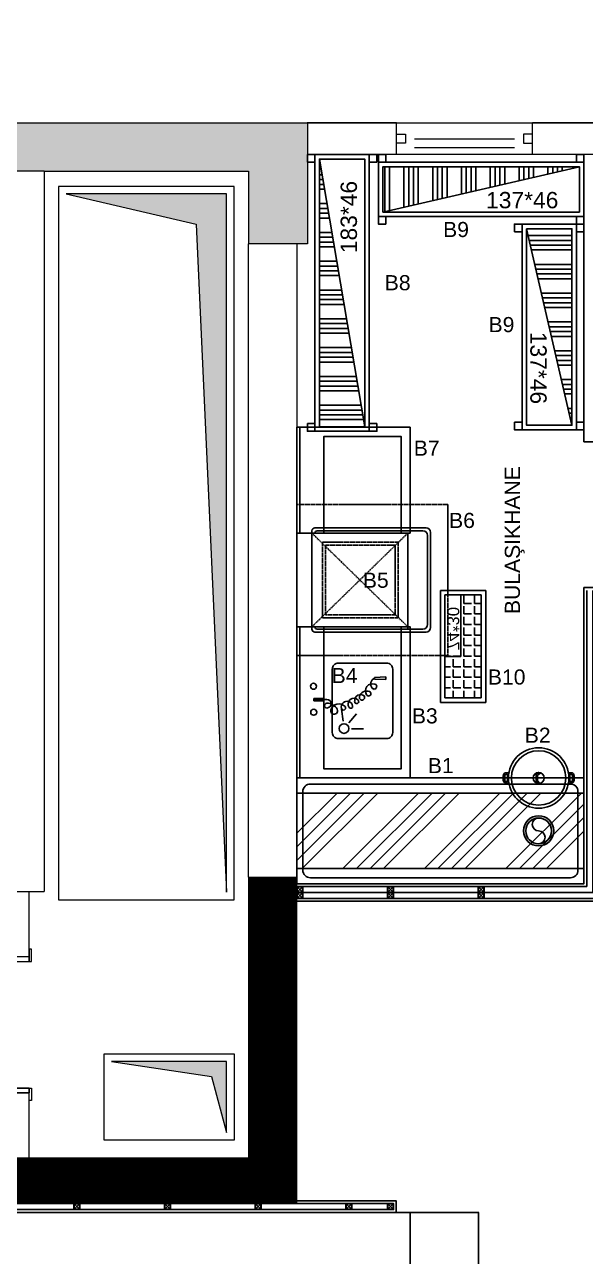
# Model space of a CAD drawing. Header units: inches. Extents: x -51836 to -42603, y 323 to 5499.
# Drawn here: x -48422 to -48052, y 2881 to 3696 of the extents above; entities that cross this region are included whole.
import ezdxf

# ---------------------------------------------------------------- set-up
doc = ezdxf.new("R2010")
doc.units = ezdxf.units.IN
doc.header["$MEASUREMENT"] = 0
doc.linetypes.add('DASHED', pattern=[0.75, 0.5, -0.25])
doc.layers.add('A-CAM', color=2, linetype='Continuous', lineweight=20)
doc.layers.add('G3', color=7, linetype='Continuous', lineweight=30)
for name, color, linetype in [('Kıtc-002 Çizgi', 7, 'Continuous'), ('Kıtc-028 Yer Izgarası', 252, 'Continuous'), ('Kıtc-040 Davlumbaz', 4, 'Continuous'), ('Kıtc-041 İstif Rafı', 7, 'Continuous'), ('S2000-002 Çizgi', 7, 'Continuous'), ('S2000-008 Rakam', 1, 'Continuous')]:
    doc.layers.add(name, color=color, linetype=linetype)
doc.styles.get("Standard").update_dxf_attribs({"font": 'arial.ttf'})
doc.dimstyles.get("Standard").update_dxf_attribs({"dimtxt": 13, "dimasz": 0.18, "dimexe": 0.18, "dimexo": 0.0625, "dimgap": 0.09, "dimtad": 0, "dimtih": 1, "dimtoh": 1, "dimdec": 0, "dimzin": 0, "dimdsep": 46, "dimtxsty": 'Standard', "dimcen": 0.09, "dimadec": 0, "dimazin": 0, "dimtfac": 1, "dimtdec": 0, "dimtofl": 0, "dimtmove": 0, "dimatfit": 3, "dimfxl": 1, "dimtolj": 1, "dimtzin": 0, "dimarcsym": 0})

# ---------------------------------------------------------------- blocks, each defined once
blk = doc.blocks.new('4. kat')
at = {"layer": 'A-CAM', "linetype": 'Continuous', "lineweight": 20}
h = blk.add_hatch(color=7, dxfattribs=at)
h.dxf.hatch_style = 1
h.paths.add_polyline_path([(-54085.49, 19751.21), (-54085.49, 19711.21), (-54123.49, 19711.21), (-54123.49, 19792.21), (-53975.49, 19792.21), (-53975.49, 19751.21)])
h.paths.add_polyline_path([(-54123.49, 19347.23), (-54123.49, 19379.56), (-53595.5, 19379.56), (-53595.5, 19347.23)])
h.paths.add_polyline_path([(-54123.49, 19077.21), (-54123.49, 19109.21), (-53582.99, 19109.21), (-53582.99, 19077.21)])
h.paths.add_polyline_path([(-53076.49, 19760.21), (-53076.49, 19771.21), (-53076.49, 19792.21), (-52652.49, 19792.21), (-52652.49, 19712.21), (-52691.49, 19712.21), (-52691.49, 19760.21), (-52826.49, 19760.21)])
h.paths.add_polyline_path([(-53416.49, 19342.21), (-53416.49, 19407.21), (-53393.49, 19407.21), (-53393.49, 19342.21)])
for points in [[(-52705.99, 19745.21), (-52705.99, 19283.21), (-52725.99, 19725.21), (-52811.99, 19745.21)], [(-52705.99, 19171.21), (-52705.99, 19124.21), (-52715.99, 19161.21), (-52781.99, 19171.21)]]:
    blk.add_hatch(color=7, dxfattribs=at).paths.add_polyline_path(points)
at = {"layer": 'G3'}
h = blk.add_hatch(dxfattribs=at)
h.set_pattern_fill('ANSI31', color=256)
h.paths.add_polyline_path([(-52659.49, 19293.21), (-52691.49, 19293.21), (-52691.49, 19107.21), (-52846.49, 19107.21), (-53102.99, 19107.21), (-53102.99, 19077.21), (-52659.49, 19077.21)])
at = {"layer": 'A-CAM', "color": 7, "linetype": 'Continuous', "lineweight": 20}
for p, q in [((-53076.49, 19792.21), (-52652.49, 19792.21)), ((-52652.52, 19792.21), (-52593.52, 19792.21)), ((-52652.49, 19792.21), (-52652.49, 19712.21)), ((-52652.49, 19792.21), (-52593.49, 19792.21)), ((-52593.52, 19771.21), (-52593.52, 19792.21)), ((-52593.52, 19792.21), (-52503.52, 19792.21)), ((-52593.49, 19771.21), (-52593.49, 19792.21)), ((-52593.49, 19792.21), (-52503.49, 19792.21)), ((-52503.52, 19771.21), (-52503.52, 19792.21)), ((-52503.52, 19792.21), (-52116.52, 19792.21)), ((-52503.49, 19771.21), (-52503.49, 19792.21)), ((-52503.49, 19792.21), (-52116.49, 19792.21)), ((-52581.52, 19781.71), (-52515.52, 19781.71)), ((-52581.49, 19781.71), (-52515.49, 19781.71)), ((-52593.52, 19771.21), (-52652.52, 19771.21)), ((-52593.49, 19771.21), (-52652.49, 19771.21)), ((-52503.52, 19771.21), (-52593.52, 19771.21)), ((-52503.49, 19771.21), (-52593.49, 19771.21)), ((-52515.52, 19775.71), (-52581.52, 19775.71)), ((-52515.49, 19775.71), (-52581.49, 19775.71)), ((-52333.52, 19771.21), (-52503.52, 19771.21)), ((-52333.49, 19771.21), (-52503.49, 19771.21)), ((-52826.49, 19760.21), (-53076.49, 19760.21)), ((-52826.49, 19760.21), (-52826.49, 19283.71)), ((-52826.49, 19760.21), (-52691.49, 19760.21)), ((-52691.49, 19760.21), (-52691.49, 19712.21)), ((-52652.49, 19712.21), (-52691.49, 19712.21)), ((-52691.49, 19293.21), (-52691.49, 19712.21)), ((-52659.49, 19712.21), (-52659.49, 19293.21)), ((-52691.49, 19293.21), (-52659.49, 19293.21)), ((-52691.49, 19293.21), (-52691.49, 19107.21)), ((-52846.49, 19283.71), (-52826.49, 19283.71)), ((-52836.49, 19240.46), (-52836.49, 19283.71)), ((-52786.99, 19119.21), (-52786.99, 19176.21)), ((-52786.99, 19176.21), (-52700.99, 19176.21)), ((-52700.99, 19176.21), (-52700.99, 19119.21)), ((-52836.49, 19107.21), (-52836.49, 19150.46)), ((-52700.99, 19119.21), (-52786.99, 19119.21)), ((-52691.49, 19107.21), (-52846.49, 19107.21))]:
    blk.add_line(p, q, dxfattribs=at)
for points in [[(-51973.49, 19909.12), (-51973.49, 19792.21), (-52503.49, 19792.21)], [(-52593.52, 19792.21), (-52652.52, 19792.21)], [(-52593.49, 19792.21), (-52652.49, 19792.21)], [(-53102.99, 19077.21), (-52659.49, 19077.21), (-52659.49, 19293.21)]]:
    blk.add_lwpolyline(points, dxfattribs=at)
for points in [[(-52593.52, 19784.71), (-52587.52, 19784.71), (-52587.52, 19778.71), (-52593.52, 19778.71), (-52593.52, 19784.71)], [(-52593.49, 19784.71), (-52587.49, 19784.71), (-52587.49, 19778.71), (-52593.49, 19778.71), (-52593.49, 19784.71)], [(-52503.52, 19784.71), (-52509.52, 19784.71), (-52509.52, 19778.71), (-52503.52, 19778.71), (-52503.52, 19784.71)], [(-52503.49, 19784.71), (-52509.49, 19784.71), (-52509.49, 19778.71), (-52503.49, 19778.71), (-52503.49, 19784.71)], [(-52700.99, 19750.21), (-52816.99, 19750.21), (-52816.99, 19278.21), (-52700.99, 19278.21), (-52700.99, 19750.21)], [(-52811.99, 19745.21), (-52725.99, 19725.21), (-52705.99, 19283.21), (-52705.99, 19745.21), (-52811.99, 19745.21)], [(-52846.49, 19240.46), (-52846.49, 19237.46), (-52836.49, 19237.46), (-52836.49, 19240.46)], [(-52836.49, 19245.46), (-52836.49, 19237.46), (-52834.99, 19237.46), (-52834.99, 19245.46)], [(-52781.99, 19171.21), (-52715.99, 19161.21), (-52705.99, 19124.21), (-52705.99, 19171.21), (-52781.99, 19171.21)], [(-52846.49, 19153.46), (-52846.49, 19150.46), (-52836.49, 19150.46), (-52836.49, 19153.46)], [(-52846.49, 19150.46), (-52846.49, 19153.46), (-52836.49, 19153.46), (-52836.49, 19150.46)], [(-52836.49, 19145.46), (-52836.49, 19153.46), (-52834.99, 19153.46), (-52834.99, 19145.46)]]:
    blk.add_lwpolyline(points, close=True, dxfattribs=at)
blk = doc.blocks.new('A$C7ED97EAE')
at = {"layer": 'Kıtc-002 Çizgi'}
for p, q in [((3.5, 88.5), (65.5, 88.5)), ((3.5, 15), (3.5, 88.5)), ((65.5, 88.5), (65.5, 15)), ((0, 3), (0, 76.5)), ((2, 78.5), (3.5, 78.5)), ((2, 5), (2, 75)), ((3.5, 78.5), (65.5, 78.5)), ((3.5, 76.5), (3.5, 76.5)), ((65.5, 78.5), (67, 78.5)), ((65.5, 76.5), (65.5, 76.5)), ((67, 75), (67, 5)), ((69, 76.5), (69, 3)), ((65.5, 15), (3.5, 15)), ((67, 15), (65.5, 15)), ((66, 0), (3, 0)), ((64, 2), (5, 2))]:
    blk.add_line(p, q, dxfattribs=at)
at = {"layer": 'Kıtc-002 Çizgi', "linetype": 'DASHED'}
for p, q in [((65.5, 78.5), (3.5, 15)), ((65.5, 15), (3.5, 78.5))]:
    blk.add_line(p, q, dxfattribs=at)
for points in [[(9.5, 21.5), (59.5, 21.5), (59.5, 71.5), (9.5, 71.5)], [(11.5, 23.5), (57.5, 23.5), (57.5, 69.5), (11.5, 69.5)]]:
    blk.add_lwpolyline(points, close=True, dxfattribs=at)
at = {"layer": 'Kıtc-002 Çizgi'}
for centre, radius, start, end in [((2, 76.5), 2, 90, 180), ((3.5, 75), 1.5, 90, 180), ((65.5, 75), 1.5, 0, 90), ((67, 76.5), 2, 0, 90), ((3, 3), 3, 180, 270), ((5, 5), 3, 180, 270), ((64, 5), 3, 270, 0), ((66, 3), 3, 270, 0)]:
    blk.add_arc(centre, radius, start, end, dxfattribs=at)
blk = doc.blocks.new('A$C7EB32CAC')
at = {"layer": 'Kıtc-002 Çizgi'}
for points in [[(0, 75), (70, 75), (70, 73), (0, 73)], [(0, 75), (70, 75), (70, 0), (0, 0)], [(0, 57), (64, 57), (64, 6), (0, 6)]]:
    blk.add_lwpolyline(points, close=True, dxfattribs=at)
blk = doc.blocks.new('A$C7BE05278')
at = {"layer": 'Kıtc-002 Çizgi'}
h = blk.add_hatch(color=256, dxfattribs=at)
h.paths.add_polyline_path([(4.65, 9.9, -0.025454), (4.81, 10.42, 0.278063), (0.77, 7.52), (1.23, 7.32, -0.265675)])
h.paths.add_polyline_path([(5.35, 10.43, 0.028094), (4.81, 10.42, 0.025454), (4.65, 9.9, -0.030609), (5.18, 9.93, -0.027259)])
h.paths.add_polyline_path([(5.35, 10.43, 0.027259), (5.18, 9.93, -0.171751), (7.9, 8.98), (7.9, 8.98), (7.9, 8.98, -1.347305), (5.22, 7.15, -0.147228), (5.18, 9.93, 0.030609), (4.65, 9.9, 0.138731), (4.75, 7, 1.347306), (8.21, 9.37, 0.162476)])
h.paths.add_polyline_path([(12.46, 12.66), (12.73, 13.08, 0.483116), (4.81, 10.42, -0.028094), (5.35, 10.43, -0.470681)])
for p, q in [((14.4, 47.58), (14.34, 41.67)), ((14.4, 47.58), (14.34, 41.67)), ((14.34, 41.67), (15.9, 41.65)), ((14.34, 41.67), (15.9, 41.65)), ((15.96, 47.57), (14.4, 47.58)), ((15.96, 47.57), (14.4, 47.58)), ((15.05, 47.56), (14.97, 38.92)), ((15.9, 41.65), (15.96, 47.57)), ((15.9, 41.65), (15.96, 47.57)), ((0.47, 7.33), (0, 0.02)), ((0.47, 7.33), (0, 0.02)), ((0, 0.02), (1.86, 0)), ((1.54, 7.31), (0.47, 7.33)), ((1.54, 7.31), (0.47, 7.33)), ((1.86, 0), (1.54, 7.31)), ((1.86, 0), (1.54, 7.31))]:
    blk.add_line(p, q, dxfattribs=at)
for centre in [(6.31, 47.78), (23.47, 47.61)]:
    blk.add_circle(centre, 1.99, dxfattribs=at)
for centre, radius, start, end in [((17.83, 38.9), 2.86, 179.43001, 359.43001), ((19.09, 38.88), 1.6, 359.43001, 179.43001), ((25.13, 38.82), 7.64, 179.43001, 242.03458), ((23.49, 30.88), 5.53, 105.76632, 225.7833), ((22.59, 34.05), 2.23, 242.03458, 105.76632), ((18.07, 21.08), 3.83, 52.40892, 229.11119), ((20, 25.62), 3.8, 74.94983, 261.67628), ((20.62, 27.93), 1.41, 225.7833, 74.94983), ((14.42, 12.56), 4.98, 103.11986, 200.77428), ((15.59, 16.68), 3.77, 86.01564, 220.67721), ((13.69, 15.69), 1.76, 236.80878, 103.11986), ((16.45, 19.21), 1.37, 229.11119, 116.32433), ((19.64, 23.11), 1.26, 261.67628, 52.40892), ((4.79, 5.59), 4.31, 51.245, 156.7533), ((9.42, 8.58), 4.83, 57.01034, 197.57947), ((6.43, 7.63), 1.7, 197.57947, 51.245), ((11.21, 11.34), 1.54, 200.77428, 57.01034)]:
    blk.add_arc(centre, radius, start, end, dxfattribs=at)
blk.add_solid([(15.9, 41.65), (14.34, 41.67), (15.96, 47.57), (14.4, 47.58)], dxfattribs=at)
blk = doc.blocks.new('A$C60C1617F')
at = {"layer": 'Kıtc-002 Çizgi'}
for p, q in [((37.66, 44.26), (45.47, 45.37)), ((32.52, 38.79), (32.52, 30.9)), ((36.43, 40.45), (42.53, 35.45))]:
    blk.add_line(p, q, dxfattribs=at)
for points in [[(100, 75), (0, 75), (0, 0), (100, 0)], [(100, 75), (0, 75), (0, 73), (100, 73)], [(100, 57), (6, 57), (6, 6), (100, 6)]]:
    blk.add_lwpolyline(points, close=True, dxfattribs=at)
blk.add_lwpolyline([(30, 11.5), (72, 11.5, 0.414214), (76, 15.5), (76, 47.5, 0.414214), (72, 51.5), (30, 51.5, 0.414214), (26, 47.5), (26, 15.5, 0.414214)], format="xyb", close=True, dxfattribs=at)
blk.add_circle((32.71, 43.76), 3.19, dxfattribs=at)
at = {"layer": 'Kıtc-002 Çizgi', "xscale": -1}
blk.add_blockref('A$C7BE05278', (66.96, 16.16), dxfattribs=at)
blk = doc.blocks.new('A$C53E03B34')
at = {"layer": 'Kıtc-002 Çizgi'}
for points in [[(3.74, 16.55), (2, 16.55, -0.414214), (0, 18.55), (0, 21.45, -0.414214), (2, 23.45), (3.74, 23.45)], [(43.14, 16.55), (44.87, 16.55, 0.414214), (46.87, 18.55), (46.87, 21.45, 0.414214), (44.87, 23.45), (43.14, 23.45)]]:
    blk.add_lwpolyline(points, format="xyb", dxfattribs=at)
for points in [[(2.83, 17.55), (2, 17.55, -0.414214), (1, 18.55), (1, 21.45, -0.414214), (2, 22.45), (2.83, 22.45)], [(44.05, 17.55), (44.87, 17.55, 0.414214), (45.87, 18.55), (45.87, 21.45, 0.414214), (44.87, 22.45), (44.05, 22.45)]]:
    blk.add_lwpolyline(points, format="xyb", close=True, dxfattribs=at)
for points in [[(22.08, 23.4), (24.16, 21.79), (24.16, 18.12), (22.75, 16.4)], [(23.49, 23.65), (25.16, 22.26), (25.16, 17.69), (23.76, 16.35)]]:
    blk.add_lwpolyline(points, dxfattribs=at)
for radius in [20, 18, 3.66]:
    blk.add_circle((23.44, 20), radius, dxfattribs=at)
blk = doc.blocks.new('A$C28F41BA0')
at = {"layer": 'Kıtc-028 Yer Izgarası'}
for p, q in [((74.1, 30), (0, 30)), ((0, 30), (0, 0)), ((71.1, 27), (3, 27)), ((3, 27), (3, 3)), ((9.65, 22.49), (9.65, 27)), ((16.63, 22.49), (16.63, 27)), ((23.62, 22.49), (23.62, 27)), ((30.6, 22.49), (30.6, 27)), ((37.59, 22.49), (37.59, 27)), ((44.57, 22.49), (44.57, 27)), ((51.56, 22.49), (51.56, 27)), ((58.54, 22.49), (58.54, 27)), ((65.53, 22.49), (65.53, 27)), ((71.1, 3), (71.1, 27)), ((74.1, 0), (74.1, 30)), ((3, 22.49), (7.74, 22.49)), ((9.65, 22.49), (14.73, 22.49)), ((9.65, 15.5), (9.65, 20.58)), ((16.63, 22.49), (21.71, 22.49)), ((16.63, 15.5), (16.63, 20.58)), ((23.62, 22.49), (28.7, 22.49)), ((23.62, 15.5), (23.62, 20.58)), ((30.6, 22.49), (35.68, 22.49)), ((30.6, 15.5), (30.6, 20.58)), ((37.59, 22.49), (42.67, 22.49)), ((37.59, 15.5), (37.59, 20.58)), ((44.57, 22.49), (49.65, 22.49)), ((44.57, 15.5), (44.57, 20.58)), ((51.56, 22.49), (56.64, 22.49)), ((51.56, 15.5), (51.56, 20.58)), ((58.54, 22.49), (63.62, 22.49)), ((58.54, 15.5), (58.54, 20.58)), ((65.53, 22.49), (70.61, 22.49)), ((65.53, 15.5), (65.53, 20.58)), ((3, 15.5), (7.74, 15.5)), ((3, 8.52), (7.74, 8.52)), ((9.65, 15.5), (14.73, 15.5)), ((9.65, 8.52), (9.65, 13.6)), ((9.65, 8.52), (14.73, 8.52)), ((16.63, 15.5), (21.71, 15.5)), ((16.63, 8.52), (16.63, 13.6)), ((16.63, 8.52), (21.71, 8.52)), ((23.62, 15.5), (28.7, 15.5)), ((23.62, 8.52), (23.62, 13.6)), ((23.62, 8.52), (28.7, 8.52)), ((71.1, 13.5), (30.37, 13.5)), ((30.37, 13.5), (30.37, 3)), ((30.6, 15.5), (35.68, 15.5)), ((30.6, 8.52), (30.6, 13.6)), ((37.59, 15.5), (42.67, 15.5)), ((44.57, 15.5), (49.65, 15.5)), ((51.56, 15.5), (56.64, 15.5)), ((58.54, 15.5), (63.62, 15.5)), ((65.53, 15.5), (70.61, 15.5)), ((71.1, 3), (71.1, 13.5)), ((3, 3), (71.1, 3)), ((9.65, 3), (9.65, 6.61)), ((16.63, 3), (16.63, 6.61)), ((23.62, 3), (23.62, 6.61)), ((30.37, 3), (71.1, 3)), ((30.6, 3), (30.6, 6.61)), ((0, 0), (74.1, 0))]:
    blk.add_line(p, q, dxfattribs=at)
blk.add_text('74*30', height=7.92, dxfattribs=at).set_placement((34.23, 4.54))
blk = doc.blocks.new('A$C62E34511')
at = {"layer": 'Kıtc-002 Çizgi'}
h = blk.add_hatch(color=256, dxfattribs=at)
edge = h.paths.add_edge_path()
edge.add_arc((160, 35), 10, 0, 360)
edge = h.paths.add_edge_path(flags=17)
edge.add_arc((160, 35), 8.5, 0, 360)
blk.add_lwpolyline([(0, 0), (190, 0), (190, 70), (0, 70)], close=True, dxfattribs=at)
blk.add_lwpolyline([(9, 4), (181, 4, 0.414214), (186, 9), (186, 61, 0.414214), (181, 66), (9, 66, 0.414214), (4, 61), (4, 9, 0.414214)], format="xyb", close=True, dxfattribs=at)
for radius in [10, 8.5]:
    blk.add_circle((160, 35), radius, dxfattribs=at)
for centre, start, end in [((160, 39.25), 90, 270), ((160, 30.75), 270, 90)]:
    blk.add_arc(centre, 4.25, start, end, dxfattribs=at)
blk = doc.blocks.new('*D56')
at = {"layer": 'DEFPOINTS', "color": 0, "transparency": 16777216}
for p in [(-48176.69, 2910.33), (-48176.69, 2442.13), (-48122.23, 2442.13)]:
    blk.add_point(p, dxfattribs=at)
at = {"layer": 'G3', "color": 0, "lineweight": -2, "transparency": 16777216}
for p, q in [((-48176.63, 2910.33), (-48122.05, 2910.33)), ((-48122.23, 2910.15), (-48122.23, 2682.96)), ((-48122.23, 2442.31), (-48122.23, 2669.51)), ((-48176.63, 2442.13), (-48122.05, 2442.13))]:
    blk.add_line(p, q, dxfattribs=at)
at = {"layer": 'G3', "color": 0, "transparency": 16777216}
for points in [[(-48122.26, 2910.15), (-48122.2, 2910.15), (-48122.23, 2910.33)], [(-48122.26, 2442.31), (-48122.2, 2442.31), (-48122.23, 2442.13)]]:
    blk.add_solid(points, dxfattribs=at)
at = {"layer": 'G3', "color": 0, "transparency": 16777216, "insert": (-48122.23, 2676.23), "char_height": 13, "attachment_point": 5}
blk.add_mtext('\\A1;468', dxfattribs=at)
blk = doc.blocks.new('*D57')
at = {"layer": 'DEFPOINTS', "color": 0, "transparency": 16777216}
for p in [(-48176.69, 2910.33), (-48176.69, 2808.52), (-48167.42, 2808.52)]:
    blk.add_point(p, dxfattribs=at)
at = {"layer": 'G3', "color": 0, "lineweight": -2, "transparency": 16777216}
for p, q in [((-48176.63, 2910.33), (-48167.24, 2910.33)), ((-48167.42, 2910.15), (-48167.42, 2866.15)), ((-48167.42, 2808.7), (-48167.42, 2852.7)), ((-48176.63, 2808.52), (-48167.24, 2808.52))]:
    blk.add_line(p, q, dxfattribs=at)
at = {"layer": 'G3', "color": 0, "transparency": 16777216}
for points in [[(-48167.45, 2910.15), (-48167.39, 2910.15), (-48167.42, 2910.33)], [(-48167.45, 2808.7), (-48167.39, 2808.7), (-48167.42, 2808.52)]]:
    blk.add_solid(points, dxfattribs=at)
at = {"layer": 'G3', "color": 0, "transparency": 16777216, "insert": (-48167.42, 2859.43), "char_height": 13, "attachment_point": 5}
blk.add_mtext('\\A1;102', dxfattribs=at)
blk = doc.blocks.new('A$C728B608C')
at = {"layer": 'Kıtc-041 İstif Rafı'}
h = blk.add_hatch(dxfattribs=at)
h.set_pattern_fill('ANSI34', color=254, angle=45)
h.set_pattern_definition([(90, (8635.455, 5796.05), (-19.05, 4e-15), []), (90, (8638.63, 5799.225), (-19.05, 4e-15), []), (90, (8641.805, 5802.4), (-19.05, 4e-15), []), (90, (8644.98, 5805.575), (-19.05, 4e-15), [])])
h.paths.add_polyline_path([(133, 38), (3, 38), (3, 8)])
blk.add_line((3, 8), (133, 38), dxfattribs=at)
for points in [[(5, 46), (5, 41), (0, 41), (0, 46)], [(0, 5), (0, 41), (136, 41), (136, 5)], [(131, 46), (131, 41), (136, 41), (136, 46)], [(3, 8), (3, 38), (133, 38), (133, 8)], [(5, 0), (5, 5), (0, 5), (0, 0)], [(131, 0), (131, 5), (136, 5), (136, 0)]]:
    blk.add_lwpolyline(points, close=True, dxfattribs=at)
blk.add_text('137*46', height=10.8, dxfattribs=at).set_placement((71.23, 10.5))
blk = doc.blocks.new('A$C399B745A')
at = {"layer": 'Kıtc-041 İstif Rafı'}
h = blk.add_hatch(dxfattribs=at)
h.set_pattern_fill('ANSI34', color=254, angle=45)
h.set_pattern_definition([(90, (8635.455, 6028.05), (-19.05, 4e-15), []), (90, (8638.63, 6031.225), (-19.05, 4e-15), []), (90, (8641.805, 6034.4), (-19.05, 4e-15), []), (90, (8644.98, 6037.575), (-19.05, 4e-15), [])])
h.paths.add_polyline_path([(180, 38), (3, 38), (3, 8)])
blk.add_line((3, 8), (180, 38), dxfattribs=at)
for points in [[(5, 46), (5, 41), (0, 41), (0, 46)], [(0, 5), (0, 41), (183, 41), (183, 5)], [(178, 46), (178, 41), (183, 41), (183, 46)], [(3, 8), (3, 38), (180, 38), (180, 8)], [(5, 0), (5, 5), (0, 5), (0, 0)], [(178, 0), (178, 5), (183, 5), (183, 0)]]:
    blk.add_lwpolyline(points, close=True, dxfattribs=at)
blk.add_text('183*46', height=10.8, dxfattribs=at).set_placement((117.79, 13.18))

msp = doc.modelspace()

# ---------------------------------------------------------------- hatches: boundary and pattern name
at = {"layer": 'Kıtc-002 Çizgi'}
h = msp.add_hatch(dxfattribs=at)
h.set_pattern_fill('ANSI34', color=254, scale=2, style=0)
h.set_pattern_definition([(45, (-52214.108, 1398.617), (-26.94077, 26.94077), []), (45, (-52205.128, 1398.617), (-26.94077, 26.94077), []), (45, (-52196.147, 1398.617), (-26.94077, 26.94077), []), (45, (-52187.167, 1398.617), (-26.94077, 26.94077), [])])
h.paths.add_polyline_path([(-48242.49, 3187.73), (-48242.49, 3137.73), (-48052.49, 3137.73), (-48052.49, 3187.73)])

# ---------------------------------------------------------------- linework, layer by layer
at = {"layer": 'G3', "color": 145}
for points in [[(-48040.89, 3600.33), (-48040.89, 3420.13), (-48052.49, 3420.13), (-48052.49, 3610.13)], [(-48242.49, 3116.13), (-48040.89, 3116.13), (-48040.89, 3323.63)], [(-48242.49, 3127.73), (-48052.49, 3127.73), (-48052.49, 3323.63)], [(-48242.45, 3116.13), (-48040.89, 3116.13), (-48040.89, 3323.63)], [(-48242.45, 3116.13), (-48040.89, 3116.13), (-48040.89, 3323.63)], [(-48040.89, 3323.63), (-48052.49, 3323.63)], [(-48242.49, 2917.93), (-48176.69, 2917.93), (-48176.69, 2910.33), (-48815.99, 2910.33), (-48815.99, 2946.13), (-48654.99, 2946.13)]]:
    msp.add_lwpolyline(points, dxfattribs=at)
at = {"layer": 'G3', "color": 252}
for points in [[(-48242.49, 3117.93), (-48042.69, 3117.93), (-48042.69, 3321.83)], [(-48242.49, 3121.93), (-48046.69, 3121.93), (-48046.69, 3321.83)], [(-48242.49, 3125.93), (-48050.69, 3125.93), (-48050.69, 3321.83)], [(-48178.49, 2912.13), (-48178.49, 2912.13), (-48814.19, 2912.13), (-48814.19, 2944.33), (-48654.99, 2944.33)], [(-48242.49, 2916.13), (-48178.49, 2916.13)], [(-48178.49, 2912.13), (-48178.49, 2916.13)]]:
    msp.add_lwpolyline(points, dxfattribs=at)
at = {"layer": 'G3', "color": 1}
for points in [[(-48242.49, 3121.93), (-48238.49, 3121.93), (-48238.49, 3125.93), (-48242.49, 3125.93), (-48242.49, 3121.93)], [(-48242.49, 3117.93), (-48238.49, 3117.93), (-48238.49, 3121.93), (-48242.49, 3121.93), (-48242.49, 3117.93)], [(-48242.29, 3125.73), (-48238.69, 3122.13)], [(-48242.29, 3122.13), (-48238.69, 3125.73)], [(-48242.29, 3121.73), (-48238.69, 3118.13)], [(-48242.29, 3118.13), (-48238.69, 3121.73)], [(-48182.49, 3121.93), (-48178.49, 3121.93), (-48178.49, 3125.93), (-48182.49, 3125.93), (-48182.49, 3121.93)], [(-48182.49, 3117.93), (-48178.49, 3117.93), (-48178.49, 3121.93), (-48182.49, 3121.93), (-48182.49, 3117.93)], [(-48182.29, 3125.73), (-48178.69, 3122.13)], [(-48182.29, 3122.13), (-48178.69, 3125.73)], [(-48182.29, 3121.73), (-48178.69, 3118.13)], [(-48182.29, 3118.13), (-48178.69, 3121.73)], [(-48122.49, 3121.93), (-48118.49, 3121.93), (-48118.49, 3125.93), (-48122.49, 3125.93), (-48122.49, 3121.93)], [(-48122.49, 3117.93), (-48118.49, 3117.93), (-48118.49, 3121.93), (-48122.49, 3121.93), (-48122.49, 3117.93)], [(-48122.29, 3125.73), (-48118.69, 3122.13)], [(-48122.29, 3122.13), (-48118.69, 3125.73)], [(-48122.29, 3121.73), (-48118.69, 3118.13)], [(-48122.29, 3118.13), (-48118.69, 3121.73)], [(-48389.99, 2912.13), (-48385.99, 2912.13), (-48385.99, 2916.13), (-48389.99, 2916.13), (-48389.99, 2912.13)], [(-48389.79, 2915.93), (-48386.19, 2912.33)], [(-48389.79, 2912.33), (-48386.19, 2915.93)], [(-48329.99, 2912.13), (-48325.99, 2912.13), (-48325.99, 2916.13), (-48329.99, 2916.13), (-48329.99, 2912.13)], [(-48329.79, 2915.93), (-48326.19, 2912.33)], [(-48329.79, 2912.33), (-48326.19, 2915.93)], [(-48269.99, 2912.13), (-48265.99, 2912.13), (-48265.99, 2916.13), (-48269.99, 2916.13), (-48269.99, 2912.13)], [(-48269.79, 2915.93), (-48266.19, 2912.33)], [(-48269.79, 2912.33), (-48266.19, 2915.93)], [(-48209.99, 2912.13), (-48205.99, 2912.13), (-48205.99, 2916.13), (-48209.99, 2916.13), (-48209.99, 2912.13)], [(-48209.79, 2915.93), (-48206.19, 2912.33)], [(-48209.79, 2912.33), (-48206.19, 2915.93)], [(-48182.49, 2912.13), (-48178.49, 2912.13), (-48178.49, 2916.13), (-48182.49, 2916.13), (-48182.49, 2912.13)], [(-48182.29, 2915.93), (-48178.69, 2912.33)], [(-48182.29, 2912.33), (-48178.69, 2915.93)]]:
    msp.add_lwpolyline(points, dxfattribs=at)
for points in [[(-48242.29, 3122.13), (-48238.69, 3122.13), (-48238.69, 3125.73), (-48242.29, 3125.73)], [(-48242.29, 3118.13), (-48238.69, 3118.13), (-48238.69, 3121.73), (-48242.29, 3121.73)], [(-48182.29, 3122.13), (-48178.69, 3122.13), (-48178.69, 3125.73), (-48182.29, 3125.73)], [(-48182.29, 3118.13), (-48178.69, 3118.13), (-48178.69, 3121.73), (-48182.29, 3121.73)], [(-48122.29, 3122.13), (-48118.69, 3122.13), (-48118.69, 3125.73), (-48122.29, 3125.73)], [(-48122.29, 3118.13), (-48118.69, 3118.13), (-48118.69, 3121.73), (-48122.29, 3121.73)], [(-48389.79, 2912.33), (-48386.19, 2912.33), (-48386.19, 2915.93), (-48389.79, 2915.93)], [(-48329.79, 2912.33), (-48326.19, 2912.33), (-48326.19, 2915.93), (-48329.79, 2915.93)], [(-48269.79, 2912.33), (-48266.19, 2912.33), (-48266.19, 2915.93), (-48269.79, 2915.93)], [(-48209.79, 2912.33), (-48206.19, 2912.33), (-48206.19, 2915.93), (-48209.79, 2915.93)], [(-48182.29, 2912.33), (-48178.69, 2912.33), (-48178.69, 2915.93), (-48182.29, 2915.93)]]:
    msp.add_lwpolyline(points, close=True, dxfattribs=at)
at = {"layer": 'Kıtc-002 Çizgi'}
msp.add_lwpolyline([(-48242.49, 3137.73), (-48052.49, 3137.73), (-48052.49, 3187.73), (-48242.49, 3187.73)], close=True, dxfattribs=at)
at = {"layer": 'Kıtc-040 Davlumbaz', "linetype": 'DASHED'}
msp.add_lwpolyline([(-48142.49, 3378.73), (-48142.49, 3278.73), (-48242.49, 3278.73), (-48242.49, 3378.73)], close=True, dxfattribs=at)

# ---------------------------------------------------------------- block references
at = {"layer": 'G3', "color": 252}
msp.add_blockref('4. kat', (4417, -16161.07), dxfattribs=at)
at = {"layer": 'Kıtc-002 Çizgi', "rotation": 90.00000000000001}
msp.add_blockref('A$C7EB32CAC', (-48167.49, 3359.73), dxfattribs=at)
at = {"layer": 'Kıtc-002 Çizgi', "xscale": -1}
for name, p, rotation in [('A$C7ED97EAE', (-48153.99, 3363.23), 90), ('A$C28F41BA0', (-48147.49, 3247.73), 270)]:
    msp.add_blockref(name, p, dxfattribs=dict(at, rotation=rotation))
msp.add_blockref('A$C53E03B34', (-48059.05, 3177.73), dxfattribs=at)
at = {"layer": 'Kıtc-002 Çizgi'}
msp.add_blockref('A$C62E34511', (-48242.49, 3127.73), dxfattribs=at)
at = {"layer": 'Kıtc-041 İstif Rafı'}
for name, p, rotation in [('A$C399B745A', (-48189.49, 3427.13), 90), ('A$C728B608C', (-48098.49, 3564.13), 270)]:
    msp.add_blockref(name, p, dxfattribs=dict(at, rotation=rotation))
msp.add_blockref('A$C728B608C', (-48188.49, 3564.13), dxfattribs=at)
at = {"layer": 'S2000-002 Çizgi', "rotation": 90.00000000000001}
msp.add_blockref('A$C60C1617F', (-48167.49, 3197.73), dxfattribs=at)

# ---------------------------------------------------------------- texts
at = {"layer": 'S2000-008 Rakam'}
for s, p in [('B9', (-48145.68, 3555.59)), ('B8', (-48184.28, 3520.4)), ('B9', (-48115.61, 3492.68)), ('B7', (-48165.08, 3410.93)), ('B6', (-48141.72, 3363.12)), ('B5', (-48198.76, 3323.54)), ('B4', (-48219.42, 3260.49)), ('B10', (-48116.06, 3259.52)), ('B3', (-48166.34, 3233.81)), ('B2', (-48091.68, 3220.99)), ('B1', (-48155.79, 3200.9))]:
    msp.add_text(s, height=10, dxfattribs=at).set_placement(p)
msp.add_text('BULAŞIKHANE', height=10, rotation=90, dxfattribs=at).set_placement((-48094.86, 3306.19))

# ---------------------------------------------------------------- dimensions: what is measured, and where the dimension line sits
at = {"layer": 'G3'}
for base, p2, picture, middle in [((-48167.42, 2808.52), (-48176.69, 2808.52), '*D57', (-48167.42, 2859.43)), ((-48122.23, 2442.13), (-48176.69, 2442.13), '*D56', (-48122.23, 2676.23))]:
    dim = msp.add_linear_dim(base=base, p1=(-48176.69, 2910.33), p2=p2, angle=90, dimstyle='Standard', dxfattribs=at)
    dim.commit()
    dim.dimension.update_dxf_attribs({"geometry": picture, "text_midpoint": middle})

doc.saveas('drawing.dxf')
